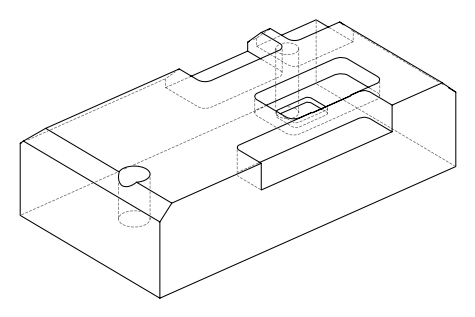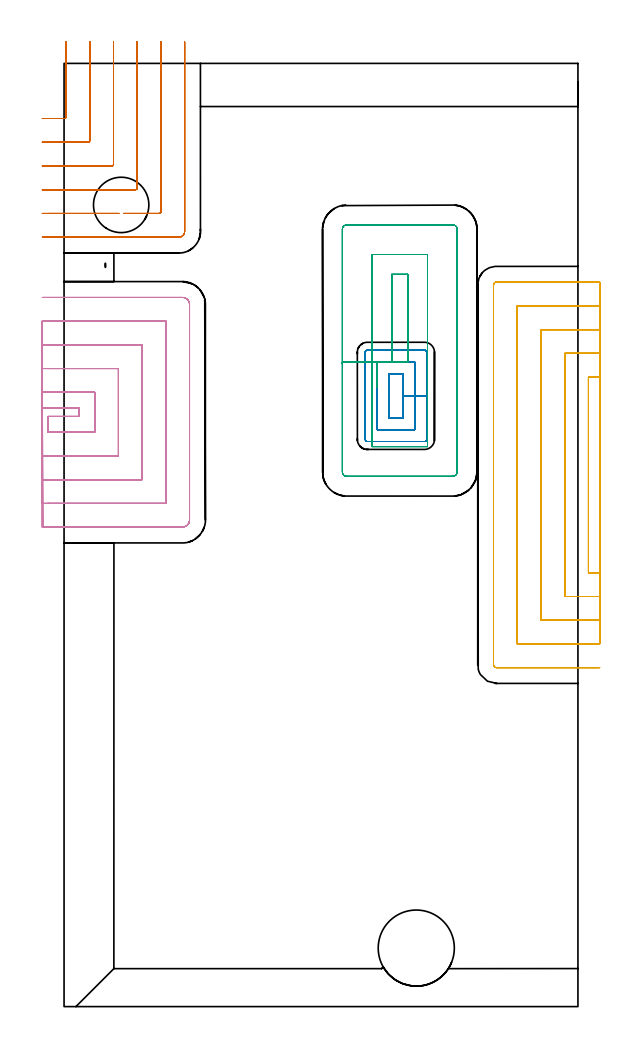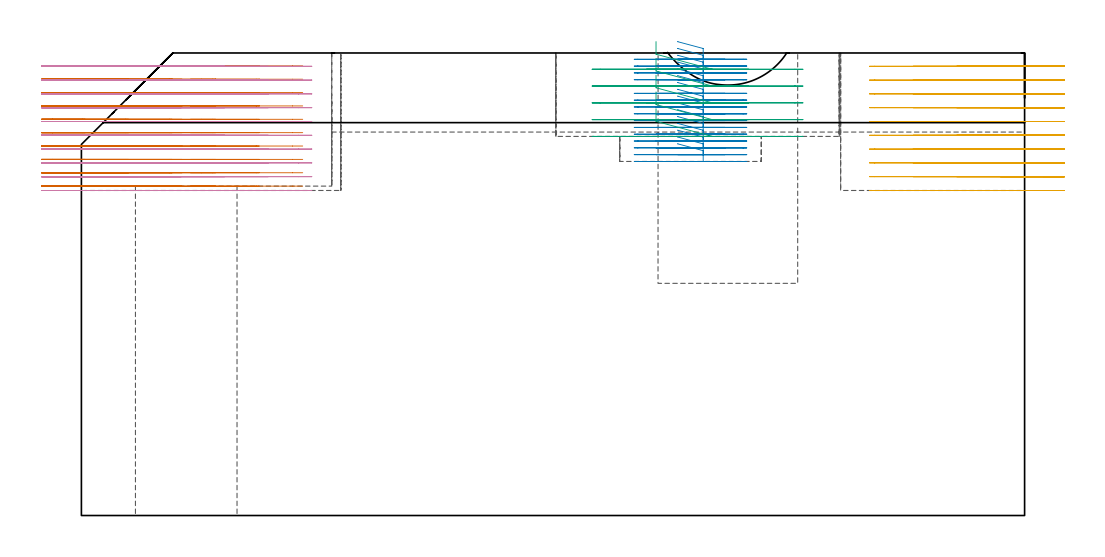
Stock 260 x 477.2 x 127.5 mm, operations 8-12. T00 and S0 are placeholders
(PLAN: 12 operations, 7 tool changes, 154.4 min)
(1 INDEXABLE_INSERT_DRILL_THROUGH_HOLE_FROM_SOLID | STEP1HOLE | NXT0302_027 | 0.39 min | 78416 mm3)
(2 INDEXABLE_INSERT_DRILL_BLIND_HOLE_FROM_SOLID | STEP1POCKET | NXT0302_021 | 0.26 min | 30985 mm3)
(3 DRILL_TO_ENLARGE_BLIND_HOLE | STEP1POCKET | UGT0301_384 | 0.26 min | 42896 mm3)
(4 AREA_MILL | FG_CHAMFER_SURFACE | UGT0205_001 | 16.83 min | 77077 mm3)
(5 AREA_MILL_1 | FG_CHAMFER_SURFACE_1 | UGT0205_001 | 12.59 min | 47353 mm3)
(6 AREA_MILL_2 | FG_CHAMFER_SURFACE_2 | UGT0205_001 | 1.37 min | 9986 mm3)
(7 AREA_MILL_3 | FG_CHAMFER_SURFACE_3 | UGT0205_001 | 13.78 min | 43689 mm3)
(8 MILL_CORNER_NOTCH_RECTANGULAR | CORNER_NOTCH_RECTANGULAR | NXT0201_012 | Follow Part, ap 4, ae 75% | 14.96 min | 214770 mm3)
(9 MILL_RECTANGULAR_POCKET | POCKET_RECTANGULAR_STRAIGHT | NXT0201_009 | Follow Part, ap 2, ae 75% | 11.82 min | 62623 mm3)
(10 MILL_RECTANGULAR_POCKET_1 | POCKET_RECTANGULAR_STRAIGHT_1 | UGT0201_094 | Follow Part, ap 5, ae 75% | 8.01 min | 213349 mm3)
(11 MILL_SLOT | SLOT_PARTIAL_RECTANGULAR | NXT0201_012 | Follow Part, ap 4, ae 75% | 29.29 min | 350838 mm3)
(12 MILL_SLOT_1 | SLOT_PARTIAL_RECTANGULAR_1 | NXT0201_012 | Follow Part, ap 4, ae 75% | 44.87 min | 404003 mm3)
(TOOL NXT0302_027 | Index. Insert Drill 28mm [880-D2800L32-05] | D28 PA176 FL140 Z2)
(TOOL NXT0302_021 | Index. Insert Drill 25mm [880-D2500L25-05] | D25 PA176 FL125 Z2)
(TOOL UGT0301_384 | Twist Drill Flat Bottom 38.5 mm | D38.5 PA180 FL175 Z2)
(TOOL UGT0205_001 | Chamfer Mill 20 x 3 x 45 deg. | D20 FL50 Z2)
(TOOL NXT0201_012 | ENDMILL 16mm [2P460-1600-NA 1630] | D16 FL38 Z6)
(TOOL NXT0201_009 | ENDMILL 8mm [2P460-0800-NA 1630] | D8 FL26 Z6)
(TOOL UGT0201_094 | End mill 20 mm | D20 FL38 Z4)
(OP 8 MILL_CORNER_NOTCH_RECTANGULAR)
G17 G21 G94 G90
T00 M6
G54
G17 G0 G90 X-11. Y449.287 S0 M3
G43 Z137.637 H1
Z123.953
G94 G1 X-8. Y449.299 F250.
X-7.746 Y449.3 F500.
X0.206
G3 X1. Y450.094 R0.8
G1 Y484.946
X1.001 Y485.2
X1.013 Y488.2 F250.
G0 Z137.637
X-11. Y437.283
Z123.953
G1 X-8. Y437.299
X-7.746 Y437.3 F500.
X12.205
G3 X13. Y438.095 R0.8
G1 Y484.946
X13.001 Y485.2
X13.017 Y488.2 F250.
G0 Z137.637
X-11. Y425.278
Z123.953
G1 X-8. Y425.299
X-7.746 Y425.3 F500.
X24.205
G3 X25. Y426.095 R0.8
G1 Y484.946
X25.001 Y485.2
X25.022 Y488.2 F250.
G0 Z137.637
X-11. Y413.267
Z123.953
G1 X-8. Y413.299
G2 X-7.746 Y413.3 R24. F500.
G1 X36.205
G3 X37. Y414.095 R0.8
G1 Y484.946
G2 X37.001 Y485.2 R24.
G1 X37.033 Y488.2 F250.
G0 Z137.637
X-10.999 Y401.234
Z123.953
G1 X-8. Y401.297
G2 X-7.746 Y401.3 R12. F500.
G1 X24.723
X27.723 F250.
G0 Z137.637
X30.073
Z123.953
G1 X33.073
X48.205 F500.
G3 X49. Y402.095 R0.8
G1 Y484.946
G2 X49.003 Y485.2 R12.
G1 X49.066 Y488.199 F250.
G0 Z137.637
X-10.746 Y389.3
Z123.953
G1 X-7.746
X58.2 F500.
G3 X61. Y392.1 R2.8
G1 Y484.946
Y487.946 F250.
G0 Z137.637
X-11. Y449.287
Z120.269
G1 X-8. Y449.299
X-7.746 Y449.3 F500.
X0.206
G3 X1. Y450.094 R0.8
G1 Y484.946
X1.001 Y485.2
X1.013 Y488.2 F250.
G0 Z137.637
X-11. Y437.283
Z120.269
G1 X-8. Y437.299
X-7.746 Y437.3 F500.
X12.205
G3 X13. Y438.095 R0.8
G1 Y484.946
X13.001 Y485.2
X13.017 Y488.2 F250.
G0 Z137.637
X-11. Y425.278
Z120.269
G1 X-8. Y425.299
X-7.746 Y425.3 F500.
X24.205
G3 X25. Y426.095 R0.8
G1 Y484.946
X25.001 Y485.2
X25.022 Y488.2 F250.
G0 Z137.637
X-11. Y413.267
Z120.269
G1 X-8. Y413.299
G2 X-7.746 Y413.3 R24. F500.
G1 X36.205
G3 X37. Y414.095 R0.8
G1 Y484.946
G2 X37.001 Y485.2 R24.
G1 X37.033 Y488.2 F250.
G0 Z137.637
X-10.999 Y401.234
Z120.269
G1 X-8. Y401.297
G2 X-7.746 Y401.3 R12. F500.
G1 X24.723
X27.723 F250.
G0 Z137.637
X30.072
Z120.269
G1 X33.072
X48.205 F500.
G3 X49. Y402.095 R0.8
G1 Y484.946
G2 X49.003 Y485.2 R12.
G1 X49.066 Y488.199 F250.
G0 Z137.637
X-10.746 Y389.3
Z120.269
G1 X-7.746
X58.2 F500.
G3 X61. Y392.1 R2.8
G1 Y484.946
Y487.946 F250.
G0 Z137.637
X-11. Y449.287
Z116.586
G1 X-8. Y449.299
X-7.746 Y449.3 F500.
X0.206
G3 X1. Y450.094 R0.8
G1 Y484.946
X1.001 Y485.2
X1.013 Y488.2 F250.
G0 Z137.637
X-11. Y437.283
Z116.586
G1 X-8. Y437.299
X-7.746 Y437.3 F500.
X12.205
G3 X13. Y438.095 R0.8
G1 Y484.946
X13.001 Y485.2
X13.017 Y488.2 F250.
G0 Z137.637
X-11. Y425.278
Z116.586
G1 X-8. Y425.299
X-7.746 Y425.3 F500.
X24.205
G3 X25. Y426.095 R0.8
G1 Y484.946
X25.001 Y485.2
X25.022 Y488.2 F250.
G0 Z137.637
X-11. Y413.267
Z116.586
G1 X-8. Y413.299
G2 X-7.746 Y413.3 R24. F500.
G1 X36.205
G3 X37. Y414.095 R0.8
G1 Y484.946
G2 X37.001 Y485.2 R24.
G1 X37.033 Y488.2 F250.
G0 Z137.637
X-10.999 Y401.234
Z116.586
G1 X-8. Y401.297
G2 X-7.746 Y401.3 R12. F500.
G1 X24.723
X27.723 F250.
G0 Z137.637
X30.072
Z116.586
G1 X33.072
X48.205 F500.
G3 X49. Y402.095 R0.8
G1 Y484.946
G2 X49.003 Y485.2 R12.
G1 X49.066 Y488.199 F250.
G0 Z137.637
X-10.746 Y389.3
Z116.586
G1 X-7.746
X58.2 F500.
G3 X61. Y392.1 R2.8
G1 Y484.946
Y487.946 F250.
G0 Z137.637
X-11. Y449.287
Z112.902
G1 X-8. Y449.299
X-7.746 Y449.3 F500.
X0.206
G3 X1. Y450.094 R0.8
G1 Y485.2
X1.001 Y488.2 F250.
G0 Z137.637
X-11. Y437.283
Z112.902
G1 X-8. Y437.299
X-7.746 Y437.3 F500.
X12.205
G3 X13. Y438.095 R0.8
G1 Y450.094
Y485.2
X13.001 Y488.2 F250.
G0 Z137.637
X-11. Y425.278
Z112.902
G1 X-8. Y425.299
X-7.746 Y425.3 F500.
X24.205
G3 X25. Y426.095 R0.8
G1 Y438.095
Y485.2
X25.002 Y488.2 F250.
G0 Z137.637
X-11. Y413.267
Z112.902
G1 X-8. Y413.299
G2 X-7.746 Y413.3 R24. F500.
G1 X36.205
G3 X37. Y414.095 R0.8
G1 Y426.095
Y485.2
X37.002 Y488.2 F250.
G0 Z137.637
X-10.999 Y401.234
Z112.902
G1 X-8. Y401.297
G2 X-7.746 Y401.3 R12. F500.
G1 X24.723
X27.723 F250.
G0 Z137.637
X30.073
Z112.902
G1 X33.073
X48.205 F500.
G3 X49. Y402.095 R0.8
G1 Y414.095
Y485.2
X49.005 Y488.2 F250.
G0 Z137.637
X-10.746 Y389.3
Z112.902
G1 X-7.746
X58.2 F500.
G3 X61. Y392.1 R2.8
G1 Y485.18
Y488.18 F250.
G0 Z137.637
X-11. Y449.3
Z109.218
G1 X-8.
X0.206 F500.
G3 X1. Y450.094 R0.8
G1 Y485.2
Y488.2 F250.
G0 Z137.637
X-11. Y437.3
Z109.218
G1 X-8.
X0.206 F500.
X12.205
G3 X13. Y438.095 R0.8
G1 Y485.2
Y488.2 F250.
G0 Z137.637
X-11. Y425.299
Z109.218
G1 X-8. Y425.3
X12.205 F500.
X24.205
G3 X25. Y426.095 R0.8
G1 Y485.2
Y488.2 F250.
G0 Z137.637
X-11. Y413.299
Z109.218
G1 X-8. Y413.3
X24.205 F500.
X36.205
G3 X37. Y414.095 R0.8
G1 Y485.2
Y488.2 F250.
G0 Z137.637
X-11. Y401.298
Z109.218
G1 X-8. Y401.3
X24.723 F500.
X27.723 F250.
G0 Z137.637
X30.073
Z109.218
G1 X33.073
X48.205 F500.
G3 X49. Y402.095 R0.8
G1 Y485.2
Y488.2 F250.
G0 Z137.637
X-10.994 Y389.3
Z109.218
G1 X-7.994
X58.2 F500.
G3 X61. Y392.1 R2.8
G1 Y485.2
Y488.2 F250.
G0 Z137.637
X-11. Y449.3
Z105.535
G1 X-8.
X0.206 F500.
G3 X1. Y450.094 R0.8
G1 Y485.2
Y488.2 F250.
G0 Z137.637
X-11. Y437.3
Z105.535
G1 X-8.
X12.205 F500.
G3 X13. Y438.095 R0.8
G1 Y485.2
Y488.2 F250.
G0 Z137.637
X-11. Y425.3
Z105.535
G1 X-8.
X24.205 F500.
G3 X25. Y426.095 R0.8
G1 Y485.2
Y488.2 F250.
G0 Z137.637
X-11. Y413.3
Z105.535
G1 X-8.
X36.205 F500.
G3 X37. Y414.095 R0.8
G1 Y485.2
Y488.2 F250.
G0 Z137.637
X-11. Y401.3
Z105.535
G1 X-8.
X24.723 F500.
X27.723 F250.
G0 Z137.637
X30.072
Z105.535
G1 X33.072
X48.204 F500.
G3 X49. Y402.096 R0.8
G1 Y485.2
Y488.2 F250.
G0 Z137.637
X-11. Y389.3
Z105.535
G1 X-8.
X58.2 F500.
G3 X61. Y392.1 R2.8
G1 Y485.2
Y488.2 F250.
G0 Z137.637
X-11. Y449.3
Z101.851
G1 X-8.
X0.206 F500.
G3 X1. Y450.094 R0.8
G1 Y485.2
Y488.2 F250.
G0 Z137.637
X-11. Y437.3
Z101.851
G1 X-8.
X12.205 F500.
G3 X13. Y438.095 R0.8
G1 Y485.2
Y488.2 F250.
G0 Z137.637
X-11. Y425.3
Z101.851
G1 X-8.
X24.205 F500.
G3 X25. Y426.095 R0.8
G1 Y485.2
Y488.2 F250.
G0 Z137.637
X-11. Y413.3
Z101.851
G1 X-8.
X36.205 F500.
G3 X37. Y414.095 R0.8
G1 Y485.2
Y488.2 F250.
G0 Z137.637
X-11. Y401.3
Z101.851
G1 X-8.
X24.723 F500.
X27.723 F250.
G0 Z137.637
X30.072
Z101.851
G1 X33.072
X48.205 F500.
G3 X49. Y402.095 R0.8
G1 Y485.2
Y488.2 F250.
G0 Z137.637
X-11. Y389.3
Z101.851
G1 X-8.
X58.2 F500.
G3 X61. Y392.1 R2.8
G1 Y485.2
Y488.2 F250.
G0 Z137.637
X-11. Y449.3
Z98.167
G1 X-8.
X0.206 F500.
G3 X1. Y450.094 R0.8
G1 Y485.2
Y488.2 F250.
G0 Z137.637
X-11. Y437.3
Z98.167
G1 X-8.
X12.205 F500.
G3 X13. Y438.095 R0.8
G1 Y485.2
Y488.2 F250.
G0 Z137.637
X-11. Y425.3
Z98.167
G1 X-8.
X24.205 F500.
G3 X25. Y426.095 R0.8
G1 Y485.2
Y488.2 F250.
G0 Z137.637
X-11. Y413.3
Z98.167
G1 X-8.
X36.205 F500.
G3 X37. Y414.095 R0.8
G1 Y485.2
Y488.2 F250.
G0 Z137.637
X-11. Y401.3
Z98.167
G1 X-8.
X24.723 F500.
X27.723 F250.
G0 Z137.637
X30.073
Z98.167
G1 X33.073
X48.205 F500.
G3 X49. Y402.095 R0.8
G1 Y485.2
Y488.2 F250.
G0 Z137.637
X-11. Y389.3
Z98.167
G1 X-8.
X58.2 F500.
G3 X61. Y392.1 R2.8
G1 Y485.2
Y488.2 F250.
G0 Z137.637
X-11. Y449.3
Z94.484
G1 X-8.
X0.206 F500.
G3 X1. Y450.094 R0.8
G1 Y485.2
Y488.2 F250.
G0 Z137.637
X-11. Y437.3
Z94.484
G1 X-8.
X12.205 F500.
G3 X13. Y438.095 R0.8
G1 Y485.2
Y488.2 F250.
G0 Z137.637
X-11. Y425.3
Z94.484
G1 X-8.
X24.205 F500.
G3 X25. Y426.095 R0.8
G1 Y485.2
Y488.2 F250.
G0 Z137.637
X-11. Y413.3
Z94.484
G1 X-8.
X36.205 F500.
G3 X37. Y414.095 R0.8
G1 Y485.2
Y488.2 F250.
G0 Z137.637
X-11. Y401.3
Z94.484
G1 X-8.
X24.723 F500.
X27.723 F250.
G0 Z137.637
X30.073
Z94.484
G1 X33.073
X48.205 F500.
G3 X49. Y402.095 R0.8
G1 Y485.2
Y488.2 F250.
G0 Z137.637
X-11. Y389.3
Z94.484
G1 X-8.
X58.2 F500.
G3 X61. Y392.1 R2.8
G1 Y485.2
Y488.2 F250.
G0 Z137.637
X-11. Y449.3
Z90.8
G1 X-8.
X0.206 F500.
G3 X1. Y450.094 R0.8
G1 Y485.2
Y488.2 F250.
G0 Z137.637
X-11. Y437.3
Z90.8
G1 X-8.
X12.205 F500.
G3 X13. Y438.095 R0.8
G1 Y485.2
Y488.2 F250.
G0 Z137.637
X-11. Y425.3
Z90.8
G1 X-8.
X24.205 F500.
G3 X25. Y426.095 R0.8
G1 Y485.2
Y488.2 F250.
G0 Z137.637
X-11. Y413.3
Z90.8
G1 X-8.
X36.205 F500.
G3 X37. Y414.095 R0.8
G1 Y485.2
Y488.2 F250.
G0 Z137.637
X-11. Y401.3
Z90.8
G1 X-8.
X24.723 F500.
X27.723 F250.
G0 Z137.637
X30.072
Z90.8
G1 X33.072
X48.205 F500.
G3 X49. Y402.095 R0.8
G1 Y485.2
Y488.2 F250.
G0 Z137.637
X-11. Y389.3
Z90.8
G1 X-8.
X58.2 F500.
G3 X61. Y392.1 R2.8
G1 Y485.2
Y488.2 F250.
G0 Z137.637
M5
M2
(OP 9 MILL_RECTANGULAR_POCKET)
G17 G21 G94 G90
T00 M6
G54
G17 G0 G90 X164.4 Y298.002 S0 M3
G43 Z137.637 H1
Z130.637
G94 G1 Y297.9 Z130.609 F250.
X171.4 Z128.734
Y309. Z125.76
Y320.1 F500.
X164.4
Y297.9
X171.4
Y309.
X177.4
Y326.1
X158.4
Y291.9
X177.4
Y309.
X183.4
Y331.1
G3 X182.4 Y332.1 R1.
G1 X153.4
G3 X152.4 Y331.1 R1.
G1 Y286.9
G3 X153.4 Y285.9 R1.
G1 X182.4
G3 X183.4 Y286.9 R1.
G1 Y309.
Y310.
G0 X164.4 Y298.002 Z128.76
G1 Y297.9 Z128.732 F250.
X171.4 Z126.856
Y309. Z123.882
Y320.1 F500.
X164.4
Y297.9
X171.4
Y309.
X177.4
Y326.1
X158.4
Y291.9
X177.4
Y309.
X183.4
Y331.1
G3 X182.4 Y332.1 R1.
G1 X153.4
G3 X152.4 Y331.1 R1.
G1 Y286.9
G3 X153.4 Y285.9 R1.
G1 X182.4
G3 X183.4 Y286.9 R1.
G1 Y309.
Y310.
G0 X164.4 Y298.002 Z126.882
G1 Y297.9 Z126.855 F250.
X171.4 Z124.979
Y309. Z122.005
Y320.1 F500.
X164.4
Y297.9
X171.4
Y309.
X177.4
Y326.1
X158.4
Y291.9
X177.4
Y309.
X183.4
Y331.1
G3 X182.4 Y332.1 R1.
G1 X153.4
G3 X152.4 Y331.1 R1.
G1 Y286.9
G3 X153.4 Y285.9 R1.
G1 X182.4
G3 X183.4 Y286.9 R1.
G1 Y309.
Y310.
G0 X164.4 Y298.002 Z125.005
G1 Y297.9 Z124.978 F250.
X171.4 Z123.102
Y309. Z120.128
Y320.1 F500.
X164.4
Y297.9
X171.4
Y309.
X177.4
Y326.1
X158.4
Y291.9
X177.4
Y309.
X183.4
Y331.1
G3 X182.4 Y332.1 R1.
G1 X153.4
G3 X152.4 Y331.1 R1.
G1 Y286.9
G3 X153.4 Y285.9 R1.
G1 X182.4
G3 X183.4 Y286.9 R1.
G1 Y309.
Y310.
G0 X164.4 Y298.002 Z123.128
G1 Y297.9 Z123.1 F250.
X171.4 Z121.225
Y309. Z118.25
Y320.1 F500.
X164.4
Y297.9
X171.4
Y309.
X177.4
Y326.1
X158.4
Y291.9
X177.4
Y309.
X183.4
Y331.1
G3 X182.4 Y332.1 R1.
G1 X153.4
G3 X152.4 Y331.1 R1.
G1 Y286.9
G3 X153.4 Y285.9 R1.
G1 X182.4
G3 X183.4 Y286.9 R1.
G1 Y309.
Y310.
G0 X164.4 Y298.002 Z121.25
G1 Y297.9 Z121.223 F250.
X171.4 Z119.347
Y309. Z116.373
Y320.1 F500.
X164.4
Y297.9
X171.4
Y309.
X177.4
Y326.1
X158.4
Y291.9
X177.4
Y309.
X183.4
Y331.1
G3 X182.4 Y332.1 R1.
G1 X153.4
G3 X152.4 Y331.1 R1.
G1 Y286.9
G3 X153.4 Y285.9 R1.
G1 X182.4
G3 X183.4 Y286.9 R1.
G1 Y309.
Y310.
G0 X164.4 Y298.002 Z119.373
G1 Y297.9 Z119.346 F250.
X171.4 Z117.47
Y309. Z114.496
Y320.1 F500.
X164.4
Y297.9
X171.4
Y309.
X177.4
Y326.1
X158.4
Y291.9
X177.4
Y309.
X183.4
Y331.1
G3 X182.4 Y332.1 R1.
G1 X153.4
G3 X152.4 Y331.1 R1.
G1 Y286.9
G3 X153.4 Y285.9 R1.
G1 X182.4
G3 X183.4 Y286.9 R1.
G1 Y309.
Y310.
G0 X164.4 Y298.002 Z117.496
G1 Y297.9 Z117.468 F250.
X171.4 Z115.593
Y309. Z112.618
Y320.1 F500.
X164.4
Y297.9
X171.4
Y309.
X177.4
Y326.1
X158.4
Y291.9
X177.4
Y309.
X183.4
Y331.1
G3 X182.4 Y332.1 R1.
G1 X153.4
G3 X152.4 Y331.1 R1.
G1 Y286.9
G3 X153.4 Y285.9 R1.
G1 X182.4
G3 X183.4 Y286.9 R1.
G1 Y309.
Y310.
G0 X164.4 Y298.002 Z115.618
G1 Y297.9 Z115.591 F250.
X171.4 Z113.715
Y309. Z110.741
Y320.1 F500.
X164.4
Y297.9
X171.4
Y309.
X177.4
Y326.1
X158.4
Y291.9
X177.4
Y309.
X183.4
Y331.1
G3 X182.4 Y332.1 R1.
G1 X153.4
G3 X152.4 Y331.1 R1.
G1 Y286.9
G3 X153.4 Y285.9 R1.
G1 X182.4
G3 X183.4 Y286.9 R1.
G1 Y309.
Y310.
G0 X164.4 Y298.002 Z113.741
G1 Y297.9 Z113.714 F250.
X171.4 Z111.838
Y309. Z108.864
Y320.1 F500.
X164.4
Y297.9
X171.4
Y309.
X177.4
Y326.1
X158.4
Y291.9
X177.4
Y309.
X183.4
Y331.1
G3 X182.4 Y332.1 R1.
G1 X153.4
G3 X152.4 Y331.1 R1.
G1 Y286.9
G3 X153.4 Y285.9 R1.
G1 X182.4
G3 X183.4 Y286.9 R1.
G1 Y309.
Y310.
G0 X164.4 Y298.002 Z111.864
G1 Y297.9 Z111.836 F250.
X171.4 Z109.961
Y309. Z106.987
Y320.1 F500.
X164.4
Y297.9
X171.4
Y309.
X177.4
Y326.1
X158.4
Y291.9
X177.4
Y309.
X183.4
Y331.1
G3 X182.4 Y332.1 R1.
G1 X153.4
G3 X152.4 Y331.1 R1.
G1 Y286.9
G3 X153.4 Y285.9 R1.
G1 X182.4
G3 X183.4 Y286.9 R1.
G1 Y309.
Y310.
G0 X164.4 Y298.002 Z109.987
G1 Y297.9 Z109.959 F250.
X171.4 Z108.083
Y309. Z105.109
Y320.1 F500.
X164.4
Y297.9
X171.4
Y309.
X177.4
Y326.1
X158.4
Y291.9
X177.4
Y309.
X183.4
Y331.1
G3 X182.4 Y332.1 R1.
G1 X153.4
G3 X152.4 Y331.1 R1.
G1 Y286.9
G3 X153.4 Y285.9 R1.
G1 X182.4
G3 X183.4 Y286.9 R1.
G1 Y309.
Y310.
G0 X164.4 Y298.002 Z108.109
G1 Y297.9 Z108.082 F250.
X171.4 Z106.206
Y309. Z103.232
Y320.1 F500.
X164.4
Y297.9
X171.4
Y309.
X177.4
Y326.1
X158.4
Y291.9
X177.4
Y309.
X183.4
Y331.1
G3 X182.4 Y332.1 R1.
G1 X153.4
G3 X152.4 Y331.1 R1.
G1 Y286.9
G3 X153.4 Y285.9 R1.
G1 X182.4
G3 X183.4 Y286.9 R1.
G1 Y309.
Y310.
G0 X164.4 Y298.002 Z106.232
G1 Y297.9 Z106.204 F250.
X171.4 Z104.329
Y309. Z101.355
Y320.1 F500.
X164.4
Y297.9
X171.4
Y309.
X177.4
Y326.1
X158.4
Y291.9
X177.4
Y309.
X183.4
Y331.1
G3 X182.4 Y332.1 R1.
G1 X153.4
G3 X152.4 Y331.1 R1.
G1 Y286.9
G3 X153.4 Y285.9 R1.
G1 X182.4
G3 X183.4 Y286.9 R1.
G1 Y309.
Y310.
G0 X164.4 Y298.002 Z104.355
G1 Y297.9 Z104.327 F250.
X171.4 Z102.452
Y309. Z99.477
Y320.1 F500.
X164.4
Y297.9
X171.4
Y309.
X177.4
Y326.1
X158.4
Y291.9
X177.4
Y309.
X183.4
Y331.1
G3 X182.4 Y332.1 R1.
G1 X153.4
G3 X152.4 Y331.1 R1.
G1 Y286.9
G3 X153.4 Y285.9 R1.
G1 X182.4
G3 X183.4 Y286.9 R1.
G1 Y309.
Y310.
G0 X164.4 Y298.002 Z102.477
G1 Y297.9 Z102.45 F250.
X171.4 Z100.574
Y309. Z97.6
Y320.1 F500.
X164.4
Y297.9
X171.4
Y309.
X177.4
Y326.1
X158.4
Y291.9
X177.4
Y309.
X183.4
Y331.1
G3 X182.4 Y332.1 R1.
G1 X153.4
G3 X152.4 Y331.1 R1.
G1 Y286.9
G3 X153.4 Y285.9 R1.
G1 X182.4
G3 X183.4 Y286.9 R1.
G1 Y309.
Y310.
G0 Z137.637
M5
M2
(OP 10 MILL_RECTANGULAR_POCKET_1)
G17 G21 G94 G90
T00 M6
G54
G17 G0 G90 X158.4 Y313.135 S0 M3
G43 Z137.637 H0
Z130.637
G94 G1 X158.399 Y326.1 Z127.163 F250.
X173.9 Z123.009
Y370.5 F500.
X165.8
Y326.1
X155.8
Y283.3
X183.9
Y380.5
X155.8
Y326.1
X140.8
Y270.5
G3 X143. Y268.3 R2.2
G1 X196.7
G3 X198.9 Y270.5 R2.2
G1 Y393.3
G3 X196.7 Y395.5 R2.2
G1 X143.
G3 X140.8 Y393.3 R2.2
G1 Y326.1
Y325.1
G0 X158.4 Y313.134 Z126.009
G1 Y326.1 Z122.535 F250.
X173.9 Z118.382
Y370.5 F500.
X165.8
Y326.1
X155.8
Y283.3
X183.9
Y380.5
X155.8
Y326.1
X140.8
Y270.5
G3 X143. Y268.3 R2.2
G1 X196.7
G3 X198.9 Y270.5 R2.2
G1 Y393.3
G3 X196.7 Y395.5 R2.2
G1 X143.
G3 X140.8 Y393.3 R2.2
G1 Y326.1
Y325.1
G0 X158.4 Y313.134 Z121.382
G1 Y326.1 Z117.908 F250.
X173.9 Z113.755
Y370.5 F500.
X165.8
Y326.1
X155.8
Y283.3
X183.9
Y380.5
X155.8
Y326.1
X140.8
Y270.5
G3 X143. Y268.3 R2.2
G1 X196.7
G3 X198.9 Y270.5 R2.2
G1 Y393.3
G3 X196.7 Y395.5 R2.2
G1 X143.
G3 X140.8 Y393.3 R2.2
G1 Y326.1
Y325.1
G0 X158.4 Y313.134 Z116.755
G1 Y326.1 Z113.281 F250.
X173.9 Z109.127
Y370.5 F500.
X165.8
Y326.1
X155.8
Y283.3
X183.9
Y380.5
X155.8
Y326.1
X140.8
Y270.5
G3 X143. Y268.3 R2.2
G1 X196.7
G3 X198.9 Y270.5 R2.2
G1 Y393.3
G3 X196.7 Y395.5 R2.2
G1 X143.
G3 X140.8 Y393.3 R2.2
G1 Y326.1
Y325.1
G0 X158.4 Y313.134 Z112.127
G1 Y326.1 Z108.653 F250.
X173.9 Z104.5
Y370.5 F500.
X165.8
Y326.1
X155.8
Y283.3
X183.9
Y380.5
X155.8
Y326.1
X140.8
Y270.5
G3 X143. Y268.3 R2.2
G1 X196.7
G3 X198.9 Y270.5 R2.2
G1 Y393.3
G3 X196.7 Y395.5 R2.2
G1 X143.
G3 X140.8 Y393.3 R2.2
G1 Y326.1
Y325.1
G0 Z137.637
M5
M2
(OP 11 MILL_SLOT)
G17 G21 G94 G90
T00 M6
G54
G17 G0 G90 X-11. Y302.814 S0 M3
G43 Z137.637 H1
Z123.833
G94 G1 X-8. Y302.801 F250.
X-7.746 Y302.8 F500.
X7.5
Y298.6
X-7.746
X-8. Y298.599
Y290.599
X-7.746 Y290.6
X15.5
Y310.8
X-7.746
X-8. Y310.801
X-11. Y310.817 F250.
Y278.578
X-8. Y278.599
G2 X-7.746 Y278.6 R36. F500.
G1 X27.5
Y322.8
X-7.746
X-8. Y322.801
X-11. Y322.822 F250.
Y266.567
X-8. Y266.599
G2 X-7.746 Y266.6 R24. F500.
G1 X39.5
Y334.8
X-7.746
G2 X-8. Y334.801 R24.
G1 X-11. Y334.833 F250.
X-10.999 Y254.534
X-8. Y254.597
G2 X-7.746 Y254.6 R12. F500.
G1 X51.5
Y346.8
X-7.746
G2 X-8. Y346.803 R12.
G1 X-10.999 Y346.866 F250.
X-10.746 Y242.6
X-7.746
X59.9 F500.
G3 X63.5 Y246.2 R3.6
G1 Y355.2
G3 X59.9 Y358.8 R3.6
G1 X-7.746
X-10.746 F250.
G0 X-11. Y302.814 Z120.029
G1 X-8. Y302.801
X-7.746 Y302.8 F500.
X7.5
Y298.6
X-7.746
G3 X-8. Y298.599 R56.
G1 Y290.599
G2 X-7.746 Y290.6 R48.
G1 X15.5
Y310.8
X-7.746
X-8. Y310.801
X-11. Y310.817 F250.
Y278.578
X-8. Y278.599
G2 X-7.746 Y278.6 R36. F500.
G1 X27.5
Y322.8
X-7.746
X-8. Y322.801
X-11. Y322.822 F250.
Y266.567
X-8. Y266.599
G2 X-7.746 Y266.6 R24. F500.
G1 X39.5
Y334.8
X-7.746
G2 X-8. Y334.801 R24.
G1 X-11. Y334.833 F250.
X-10.999 Y254.534
X-8. Y254.597
G2 X-7.746 Y254.6 R12. F500.
G1 X51.5
Y346.8
X-7.746
G2 X-8. Y346.803 R12.
G1 X-10.999 Y346.866 F250.
X-10.746 Y242.6
X-7.746
X59.9 F500.
G3 X63.5 Y246.2 R3.6
G1 Y355.2
G3 X59.9 Y358.8 R3.6
G1 X-7.746
X-10.746 F250.
G0 X-11. Y302.814 Z116.226
G1 X-8. Y302.801
G3 X-7.746 Y302.8 R56. F500.
G1 X7.5
Y298.6
X-7.746
X-8. Y298.599
Y290.599
G2 X-7.746 Y290.6 R48.
G1 X15.5
Y310.8
X-7.746
X-8. Y310.801
X-11. Y310.817 F250.
Y278.578
X-8. Y278.599
G2 X-7.746 Y278.6 R36. F500.
G1 X27.5
Y322.8
X-7.746
X-8. Y322.801
X-11. Y322.822 F250.
Y266.567
X-8. Y266.599
G2 X-7.746 Y266.6 R24. F500.
G1 X39.5
Y334.8
X-7.746
G2 X-8. Y334.801 R24.
G1 X-11. Y334.833 F250.
X-10.999 Y254.534
X-8. Y254.597
G2 X-7.746 Y254.6 R12. F500.
G1 X51.5
Y346.8
X-7.746
G2 X-8. Y346.803 R12.
G1 X-10.999 Y346.866 F250.
X-10.746 Y242.6
X-7.746
X59.9 F500.
G3 X63.5 Y246.2 R3.6
G1 Y355.2
G3 X59.9 Y358.8 R3.6
G1 X-7.746
X-10.746 F250.
G0 X-11. Y302.814 Z112.422
G1 X-8. Y302.801
G3 X-7.746 Y302.8 R56. F500.
G1 X7.5
Y298.6
X-7.746
X-8. Y298.599
Y290.599
X-7.746 Y290.6
X15.5
Y310.8
X-7.746
X-8. Y310.801
X-11. Y310.817 F250.
Y278.578
X-8. Y278.599
X-7.746 Y278.6 F500.
X27.5
Y322.8
X-7.746
X-8. Y322.801
X-11. Y322.822 F250.
Y266.567
X-8. Y266.599
G2 X-7.746 Y266.6 R24. F500.
G1 X39.5
Y334.8
X-7.746
G2 X-8. Y334.801 R24.
G1 X-11. Y334.833 F250.
X-10.999 Y254.534
X-8. Y254.597
G2 X-7.746 Y254.6 R12. F500.
G1 X51.5
Y346.8
X-7.746
G2 X-8. Y346.803 R12.
G1 X-10.999 Y346.866 F250.
X-10.746 Y242.6
X-7.746
X59.9 F500.
G3 X63.5 Y246.2 R3.6
G1 Y355.2
G3 X59.9 Y358.8 R3.6
G1 X-7.746
X-10.746 F250.
G0 X-11. Y302.8 Z108.618
G1 X-8.
X7.5 F500.
Y298.6
X-8.
Y290.6
X15.5
Y310.8
X-8.
X-11. F250.
Y278.6
X-8.
X27.5 F500.
Y322.8
X-8.
X-11. F250.
Y266.6
X-8.
X39.5 F500.
Y334.8
X-8.
X-11. F250.
Y254.6
X-8.
X51.5 F500.
Y346.8
X-8.
X-11. F250.
Y242.6
X-8.
X59.9 F500.
G3 X63.5 Y246.2 R3.6
G1 Y355.2
G3 X59.9 Y358.8 R3.6
G1 X-8.
X-11. F250.
G0 Y302.8 Z104.815
G1 X-8.
X7.5 F500.
Y298.6
X-8.
Y290.6
X15.5
Y310.8
X-8.
X-11. F250.
Y278.6
X-8.
X27.5 F500.
Y322.8
X-8.
X-11. F250.
Y266.6
X-8.
X39.5 F500.
Y334.8
X-8.
X-11. F250.
Y254.6
X-8.
X51.5 F500.
Y346.8
X-8.
X-11. F250.
Y242.6
X-8.
X59.9 F500.
G3 X63.5 Y246.2 R3.6
G1 Y355.2
G3 X59.9 Y358.8 R3.6
G1 X-8.
X-11. F250.
G0 Y302.8 Z101.011
G1 X-8.
X7.5 F500.
Y298.6
X-8.
Y290.6
X15.5
Y310.8
X-8.
X-11. F250.
Y278.6
X-8.
X27.5 F500.
Y322.8
X-8.
X-11. F250.
Y266.6
X-8.
X39.5 F500.
Y334.8
X-8.
X-11. F250.
Y254.6
X-8.
X51.5 F500.
Y346.8
X-8.
X-11. F250.
Y242.6
X-8.
X59.9 F500.
G3 X63.5 Y246.2 R3.6
G1 Y355.2
G3 X59.9 Y358.8 R3.6
G1 X-8.
X-11. F250.
G0 Y302.8 Z97.207
G1 X-8.
X7.5 F500.
Y298.6
X-8.
Y290.6
X15.5
Y310.8
X-8.
X-11. F250.
Y278.6
X-8.
X27.5 F500.
Y322.8
X-8.
X-11. F250.
Y266.6
X-8.
X39.5 F500.
Y334.8
X-8.
X-11. F250.
Y254.6
X-8.
X51.5 F500.
Y346.8
X-8.
X-11. F250.
Y242.6
X-8.
X59.9 F500.
G3 X63.5 Y246.2 R3.6
G1 Y355.2
G3 X59.9 Y358.8 R3.6
G1 X-8.
X-11. F250.
G0 Y302.8 Z93.404
G1 X-8.
X7.5 F500.
Y298.6
X-8.
Y290.6
X15.5
Y310.8
X-8.
X-11. F250.
Y278.6
X-8.
X27.5 F500.
Y322.8
X-8.
X-11. F250.
Y266.6
X-8.
X39.5 F500.
Y334.8
X-8.
X-11. F250.
Y254.6
X-8.
X51.5 F500.
Y346.8
X-8.
X-11. F250.
Y242.6
X-8.
X59.9 F500.
G3 X63.5 Y246.2 R3.6
G1 Y355.2
G3 X59.9 Y358.8 R3.6
G1 X-8.
X-11. F250.
G0 Y302.8 Z89.6
G1 X-8.
X7.5 F500.
Y298.6
X-8.
Y290.6
X15.5
Y310.8
X-8.
X-11. F250.
Y278.6
X-8.
X27.5 F500.
Y322.8
X-8.
X-11. F250.
Y266.6
X-8.
X39.5 F500.
Y334.8
X-8.
X-11. F250.
Y254.6
X-8.
X51.5 F500.
Y346.8
X-8.
X-11. F250.
Y242.6
X-8.
X59.9 F500.
G3 X63.5 Y246.2 R3.6
G1 Y355.2
G3 X59.9 Y358.8 R3.6
G1 X-8.
X-11. F250.
G0 Z137.637
M5
M2
(OP 12 MILL_SLOT_1)
G17 G21 G94 G90
T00 M6
G54
G17 G0 G90 X271. Y318.5 S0 M3
G43 Z137.637 H1
Z123.833
G94 G1 X268. F250.
X265.3 F500.
Y219.5
X268.
X271. F250.
Y330.5
X268.
X253.3 F500.
Y207.5
X268.
X271. F250.
Y342.5
X268.
X241.3 F500.
Y195.5
X268.
X271. F250.
Y354.5
X268.
X229.3 F500.
Y183.5
X268.
X271. F250.
Y366.5
X268.
X218.7 F500.
G3 X217.3 Y365.1 R1.4
G1 Y172.9
G3 X218.7 Y171.5 R1.4
G1 X268.
X271. F250.
G0 Y318.5 Z120.029
G1 X268.
X265.3 F500.
Y219.5
X268.
X271. F250.
Y330.5
X268.
X253.3 F500.
Y207.5
X268.
X271. F250.
Y342.5
X268.
X241.3 F500.
Y195.5
X268.
X271. F250.
Y354.5
X268.
X229.3 F500.
Y183.5
X268.
X271. F250.
Y366.5
X268.
X218.7 F500.
G3 X217.3 Y365.1 R1.4
G1 Y172.9
G3 X218.7 Y171.5 R1.4
G1 X268.
X271. F250.
G0 Y318.5 Z116.226
G1 X268.
X265.3 F500.
Y219.5
X268.
X271. F250.
Y330.5
X268.
X253.3 F500.
Y207.5
X268.
X271. F250.
Y342.5
X268.
X241.3 F500.
Y195.5
X268.
X271. F250.
Y354.5
X268.
X229.3 F500.
Y183.5
X268.
X271. F250.
Y366.5
X268.
X218.7 F500.
G3 X217.3 Y365.1 R1.4
G1 Y172.9
G3 X218.7 Y171.5 R1.4
G1 X268.
X271. F250.
G0 Y318.5 Z112.422
G1 X268.
X265.3 F500.
Y219.5
X268.
X271. F250.
Y330.5
X268.
X253.3 F500.
Y207.5
X268.
X271. F250.
Y342.5
X268.
X241.3 F500.
Y195.5
X268.
X271. F250.
Y354.5
X268.
X229.3 F500.
Y183.5
X268.
X271. F250.
Y366.5
X268.
X218.7 F500.
G3 X217.3 Y365.1 R1.4
G1 Y172.9
G3 X218.7 Y171.5 R1.4
G1 X268.
X271. F250.
G0 Y318.5 Z108.618
G1 X268.
X265.3 F500.
Y219.5
X268.
X271. F250.
Y330.5
X268.
X253.3 F500.
Y207.5
X268.
X271. F250.
Y342.5
X268.
X241.3 F500.
Y195.5
X268.
X271. F250.
Y354.5
X268.
X229.3 F500.
Y183.5
X268.
X271. F250.
Y366.5
X268.
X218.7 F500.
G3 X217.3 Y365.1 R1.4
G1 Y172.9
G3 X218.7 Y171.5 R1.4
G1 X268.
X271. F250.
G0 Y318.5 Z104.815
G1 X268.
X265.3 F500.
Y219.5
X268.
X271. F250.
Y330.5
X268.
X253.3 F500.
Y207.5
X268.
X271. F250.
Y342.5
X268.
X241.3 F500.
Y195.5
X268.
X271. F250.
Y354.5
X268.
X229.3 F500.
Y183.5
X268.
X271. F250.
Y366.5
X268.
X218.7 F500.
G3 X217.3 Y365.1 R1.4
G1 Y172.9
G3 X218.7 Y171.5 R1.4
G1 X268.
X271. F250.
G0 Y318.5 Z101.011
G1 X268.
X265.3 F500.
Y219.5
X268.
X271. F250.
Y330.5
X268.
X253.3 F500.
Y207.5
X268.
X271. F250.
Y342.5
X268.
X241.3 F500.
Y195.5
X268.
X271. F250.
Y354.5
X268.
X229.3 F500.
Y183.5
X268.
X271. F250.
Y366.5
X268.
X218.7 F500.
G3 X217.3 Y365.1 R1.4
G1 Y172.9
G3 X218.7 Y171.5 R1.4
G1 X268.
X271. F250.
G0 Y318.5 Z97.207
G1 X268.
X265.3 F500.
Y219.5
X268.
X271. F250.
Y330.5
X268.
X253.3 F500.
Y207.5
X268.
X271. F250.
Y342.5
X268.
X241.3 F500.
Y195.5
X268.
X271. F250.
Y354.5
X268.
X229.3 F500.
Y183.5
X268.
X271. F250.
Y366.5
X268.
X218.7 F500.
G3 X217.3 Y365.1 R1.4
G1 Y172.9
G3 X218.7 Y171.5 R1.4
G1 X268.
X271. F250.
G0 Y318.5 Z93.404
G1 X268.
X265.3 F500.
Y219.5
X268.
X271. F250.
Y330.5
X268.
X253.3 F500.
Y207.5
X268.
X271. F250.
Y342.5
X268.
X241.3 F500.
Y195.5
X268.
X271. F250.
Y354.5
X268.
X229.3 F500.
Y183.5
X268.
X271. F250.
Y366.5
X268.
X218.7 F500.
G3 X217.3 Y365.1 R1.4
G1 Y172.9
G3 X218.7 Y171.5 R1.4
G1 X268.
X271. F250.
G0 Y318.5 Z89.6
G1 X268.
X265.3 F500.
Y219.5
X268.
X271. F250.
Y330.5
X268.
X253.3 F500.
Y207.5
X268.
X271. F250.
Y342.5
X268.
X241.3 F500.
Y195.5
X268.
X271. F250.
Y354.5
X268.
X229.3 F500.
Y183.5
X268.
X271. F250.
Y366.5
X268.
X218.7 F500.
G3 X217.3 Y365.1 R1.4
G1 Y172.9
G3 X218.7 Y171.5 R1.4
G1 X268.
X271. F250.
G0 Z137.637
M5
M2
